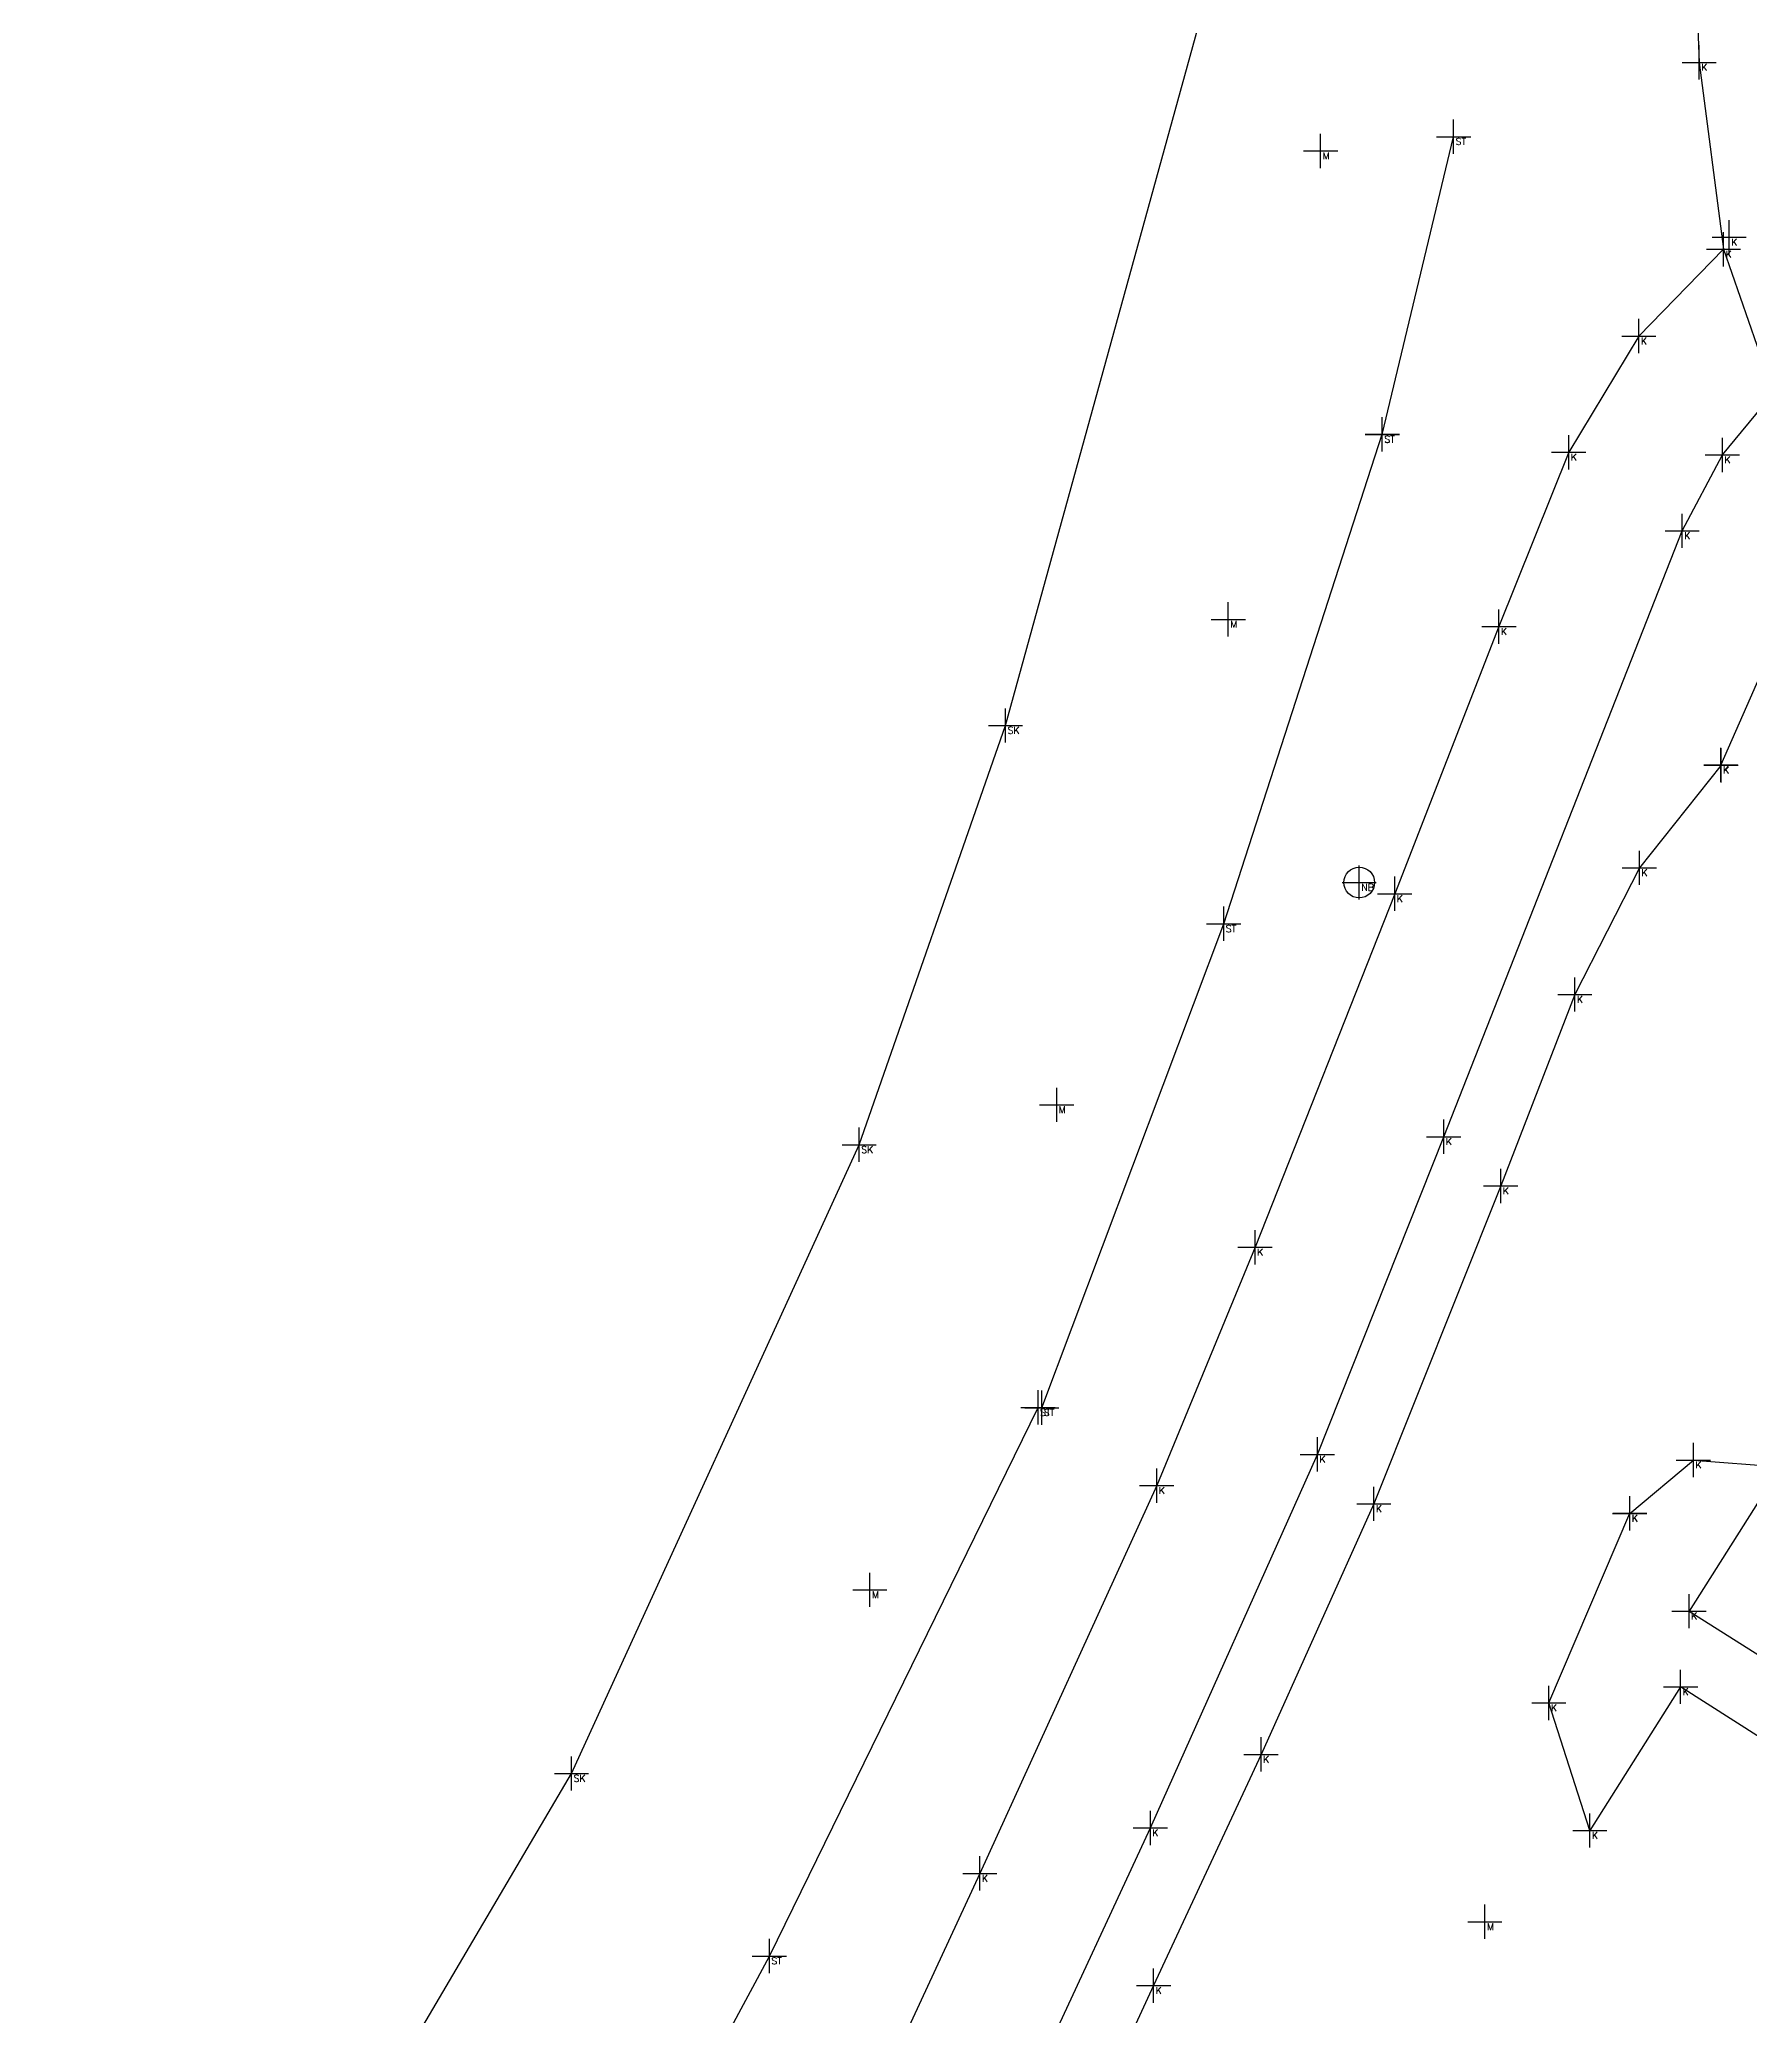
# Model space of a CAD drawing. Header units: metres. Extents: x 113488 to 113987, y 6281306 to 6282136.
# Drawn here: x 113659.4 to 113709.4, y 6281502.6 to 6281560.4 of the extents above; entities that cross this region are included whole.
import ezdxf
from ezdxf.enums import TextEntityAlignment as Align

# ---------------------------------------------------------------- set-up
doc = ezdxf.new("R2010")
doc.units = ezdxf.units.M
doc.header["$PDMODE"] = 2
doc.header["$PDSIZE"] = 0.5
for name, color, linetype in [('M-2VA', 7, 'Continuous'), ('M-3YTOR', 7, 'Continuous'), ('M-4DETALJ', 7, 'Continuous'), ('M-BEF-BRUNNAR-INMÄTT', 7, 'Continuous'), ('M-BEF-SLÄNT', 4, 'Continuous'), ('M-BEF-STAKET', 81, 'STAKET'), ('M-BEF-VÄGKANTSTÖD', 1, 'Continuous'), ('M-BRUNNAR', 3, 'Continuous'), ('pntdesc', 1, 'Continuous')]:
    doc.layers.add(name, color=color, linetype=linetype)
doc.styles.get("Standard").update_dxf_attribs({"font": 'simplex8.shx'})
doc.linetypes.add('STAKET', pattern='A,7,[134,morastr.shx,S=0.8,R=0,X=0,Y=0],0.6,[134,morastr.shx,S=0.8,R=0,X=0,Y=0],1', length=8.6)

# ---------------------------------------------------------------- blocks, each defined once
blk = doc.blocks.new('meas')
at = {"color": 0}
blk.add_point((0, 0), dxfattribs=at)
at = {"layer": 'pntdesc'}
blk.add_attdef('PNTDESC', text='', height=1, dxfattribs=at).set_placement((0.3, -0.21), align=Align.TOP_LEFT)
blk = doc.blocks.new('NB')
at = {"layer": 'M-BRUNNAR', "ltscale": 0.1}
blk.add_circle((0, 0), 0.45, dxfattribs=at)

msp = doc.modelspace()

# ---------------------------------------------------------------- linework, layer by layer
at = {"layer": 'M-BEF-SLÄNT'}
msp.add_polyline3d([(113659.373, 6281484.274, 7.596), (113660.999, 6281486.694, 7.652), (113666.396, 6281495.261, 7.76), (113674.924, 6281509.746, 7.804), (113683.333, 6281528.122, 7.826), (113687.611, 6281540.377, 7.822), (113694.485, 6281565.316, 7.86), (113697.228, 6281580.823, 7.841), (113698.86, 6281601.617, 7.907), (113697.663, 6281634.766, 7.81), (113693.193, 6281659.745, 7.881), (113687.388, 6281680.384, 7.781), (113681.192, 6281696.19, 7.708), (113673.83, 6281711.65, 7.557)], dxfattribs=at)
at = {"layer": 'M-BEF-STAKET'}
msp.add_polyline3d([(113662.274, 6281482.136, 5.493), (113666.825, 6281481.182, 5.466), (113674.962, 6281493.719, 5.783), (113680.706, 6281504.41, 5.766), (113688.561, 6281520.445, 5.92), (113688.672, 6281520.437, 5.922), (113693.988, 6281534.581, 5.967), (113698.623, 6281548.887, 6.26), (113698.624, 6281548.885, 6.267), (113700.708, 6281557.587, 6.326)], dxfattribs=at)
at = {"layer": 'M-BEF-VÄGKANTSTÖD'}
for points in [[(113707.592, 6281567.305, 6.415), (113707.886, 6281559.759, 6.344), (113708.597, 6281554.295, 6.351), (113706.123, 6281551.758, 6.27), (113704.072, 6281548.363, 6.241), (113702.034, 6281543.266, 6.169), (113698.987, 6281535.459, 6.088), (113694.903, 6281525.125, 5.971), (113692.029, 6281518.158, 5.871), (113686.859, 6281506.824, 5.765), (113681.409, 6281495.062, 5.456), (113676.57, 6281484.603, 4.892), (113672.251, 6281475.589, 4.451), (113668.743, 6281472.919, 4.364), (113666.385, 6281473.731, 4.345), (113660.29, 6281479.04, 4.336)], [(113708.597, 6281554.295, 6.351), (113710.307, 6281549.391, 6.27), (113710.409, 6281543.526, 6.229), (113708.519, 6281539.228, 6.216), (113708.527, 6281539.212, 6.218), (113706.139, 6281536.216, 6.161), (113704.251, 6281532.512, 6.126), (113702.084, 6281526.917, 6.136), (113698.376, 6281517.627, 6.037), (113695.078, 6281510.302, 5.922), (113691.94, 6281503.545, 5.834), (113687.157, 6281493.202, 5.732), (113680.713, 6281479.416, 5.564), (113680.563, 6281472.299, 5.52), (113684.619, 6281467.475, 5.453), (113689.841, 6281464.227, 5.331), (113699.876, 6281457.91, 5.096), (113702.476, 6281456.277, 5.039), (113705.655, 6281454.514, 4.977), (113707.374, 6281452.107, 4.859), (113707.227, 6281450.054, 4.674), (113706.422, 6281448.217, 4.5)], [(113673.512, 6281467.74, 4.336), (113673.41, 6281469.106, 4.361), (113673.987, 6281470.781, 4.427), (113675.209, 6281472.752, 4.517), (113676.477, 6281475.096, 4.603), (113685.32, 6281494.091, 5.553), (113691.843, 6281508.154, 5.867), (113696.725, 6281519.073, 6.007), (113700.42, 6281528.357, 6.078), (113707.39, 6281546.065, 6.263), (113708.566, 6281548.285, 6.293), (113709.914, 6281549.916, 6.321)], [(113718.363, 6281505.25, 5.796), (113707.344, 6281512.277, 5.964), (113704.691, 6281508.08, 5.842), (113703.493, 6281511.807, 5.865), (113705.859, 6281517.35, 5.887), (113705.855, 6281517.346, 5.889), (113707.716, 6281518.907, 5.902), (113710.262, 6281518.706, 5.879), (113707.591, 6281514.488, 5.916), (113720.414, 6281506.393, 5.741)]]:
    msp.add_polyline3d(points, dxfattribs=at)

# ---------------------------------------------------------------- block references
at = {"layer": 'M-2VA', "color": 20}
ref = msp.add_blockref('meas', (113697.949, 6281535.786, 6.171), dxfattribs=dict(at, xscale=0.2, yscale=0.2, zscale=0.2))
ref.add_attrib('PNTDESC', 'NB', dxfattribs={"layer": 'pntdesc', "height": 0.2}).set_placement((113698.009, 6281535.744, 6.171), align=Align.TOP_LEFT)
at = {"layer": 'M-3YTOR', "color": 130}
ref = msp.add_blockref('meas', (113707.886, 6281559.759, 6.344), dxfattribs=dict(at, xscale=0.2, yscale=0.2, zscale=0.2))
ref.add_attrib('PNTDESC', 'K', dxfattribs={"layer": 'pntdesc', "height": 0.2}).set_placement((113707.946, 6281559.717, 6.344), align=Align.TOP_LEFT)
at = {"layer": 'M-3YTOR', "color": 90}
ref = msp.add_blockref('meas', (113696.821, 6281557.171, 6.34), dxfattribs=dict(at, xscale=0.2, yscale=0.2, zscale=0.2))
ref.add_attrib('PNTDESC', 'M', dxfattribs={"layer": 'pntdesc', "height": 0.2}).set_placement((113696.881, 6281557.129, 6.34), align=Align.TOP_LEFT)
at = {"layer": 'M-3YTOR', "color": 130}
ref = msp.add_blockref('meas', (113708.597, 6281554.295, 6.351), dxfattribs=dict(at, xscale=0.2, yscale=0.2, zscale=0.2))
ref.add_attrib('PNTDESC', 'K', dxfattribs={"layer": 'pntdesc', "height": 0.2}).set_placement((113708.657, 6281554.253, 6.351), align=Align.TOP_LEFT)
ref = msp.add_blockref('meas', (113708.762, 6281554.647, 6.314), dxfattribs=dict(at, xscale=0.2, yscale=0.2, zscale=0.2))
ref.add_attrib('PNTDESC', 'K', dxfattribs={"layer": 'pntdesc', "height": 0.2}).set_placement((113708.822, 6281554.605, 6.314), align=Align.TOP_LEFT)
ref = msp.add_blockref('meas', (113706.123, 6281551.758, 6.27), dxfattribs=dict(at, xscale=0.2, yscale=0.2, zscale=0.2))
ref.add_attrib('PNTDESC', 'K', dxfattribs={"layer": 'pntdesc', "height": 0.2}).set_placement((113706.183, 6281551.716, 6.27), align=Align.TOP_LEFT)
ref = msp.add_blockref('meas', (113704.072, 6281548.363, 6.241), dxfattribs=dict(at, xscale=0.2, yscale=0.2, zscale=0.2))
ref.add_attrib('PNTDESC', 'K', dxfattribs={"layer": 'pntdesc', "height": 0.2}).set_placement((113704.132, 6281548.321, 6.241), align=Align.TOP_LEFT)
ref = msp.add_blockref('meas', (113708.566, 6281548.285, 6.293), dxfattribs=dict(at, xscale=0.2, yscale=0.2, zscale=0.2))
ref.add_attrib('PNTDESC', 'K', dxfattribs={"layer": 'pntdesc', "height": 0.2}).set_placement((113708.626, 6281548.243, 6.293), align=Align.TOP_LEFT)
ref = msp.add_blockref('meas', (113707.39, 6281546.065, 6.263), dxfattribs=dict(at, xscale=0.2, yscale=0.2, zscale=0.2))
ref.add_attrib('PNTDESC', 'K', dxfattribs={"layer": 'pntdesc', "height": 0.2}).set_placement((113707.45, 6281546.023, 6.263), align=Align.TOP_LEFT)
at = {"layer": 'M-3YTOR', "color": 90}
ref = msp.add_blockref('meas', (113694.122, 6281543.479, 6.193), dxfattribs=dict(at, xscale=0.2, yscale=0.2, zscale=0.2))
ref.add_attrib('PNTDESC', 'M', dxfattribs={"layer": 'pntdesc', "height": 0.2}).set_placement((113694.182, 6281543.437, 6.193), align=Align.TOP_LEFT)
at = {"layer": 'M-3YTOR', "color": 130}
ref = msp.add_blockref('meas', (113702.034, 6281543.266, 6.169), dxfattribs=dict(at, xscale=0.2, yscale=0.2, zscale=0.2))
ref.add_attrib('PNTDESC', 'K', dxfattribs={"layer": 'pntdesc', "height": 0.2}).set_placement((113702.094, 6281543.224, 6.169), align=Align.TOP_LEFT)
at = {"layer": 'M-3YTOR', "color": 20}
ref = msp.add_blockref('meas', (113687.611, 6281540.377, 7.822), dxfattribs=dict(at, xscale=0.2, yscale=0.2, zscale=0.2))
ref.add_attrib('PNTDESC', 'SK', dxfattribs={"layer": 'pntdesc', "height": 0.2}).set_placement((113687.671, 6281540.335, 7.822), align=Align.TOP_LEFT)
at = {"layer": 'M-3YTOR', "color": 130}
ref = msp.add_blockref('meas', (113708.519, 6281539.228, 6.216), dxfattribs=dict(at, xscale=0.2, yscale=0.2, zscale=0.2))
ref.add_attrib('PNTDESC', 'K', dxfattribs={"layer": 'pntdesc', "height": 0.2}).set_placement((113708.579, 6281539.186, 6.216), align=Align.TOP_LEFT)
ref = msp.add_blockref('meas', (113708.527, 6281539.212, 6.218), dxfattribs=dict(at, xscale=0.2, yscale=0.2, zscale=0.2))
ref.add_attrib('PNTDESC', 'K', dxfattribs={"layer": 'pntdesc', "height": 0.2}).set_placement((113708.587, 6281539.17, 6.218), align=Align.TOP_LEFT)
ref = msp.add_blockref('meas', (113706.139, 6281536.216, 6.161), dxfattribs=dict(at, xscale=0.2, yscale=0.2, zscale=0.2))
ref.add_attrib('PNTDESC', 'K', dxfattribs={"layer": 'pntdesc', "height": 0.2}).set_placement((113706.199, 6281536.174, 6.161), align=Align.TOP_LEFT)
ref = msp.add_blockref('meas', (113698.987, 6281535.459, 6.088), dxfattribs=dict(at, xscale=0.2, yscale=0.2, zscale=0.2))
ref.add_attrib('PNTDESC', 'K', dxfattribs={"layer": 'pntdesc', "height": 0.2}).set_placement((113699.047, 6281535.417, 6.088), align=Align.TOP_LEFT)
ref = msp.add_blockref('meas', (113704.251, 6281532.512, 6.126), dxfattribs=dict(at, xscale=0.2, yscale=0.2, zscale=0.2))
ref.add_attrib('PNTDESC', 'K', dxfattribs={"layer": 'pntdesc', "height": 0.2}).set_placement((113704.311, 6281532.47, 6.126), align=Align.TOP_LEFT)
at = {"layer": 'M-3YTOR', "color": 90}
ref = msp.add_blockref('meas', (113689.107, 6281529.289, 5.924), dxfattribs=dict(at, xscale=0.2, yscale=0.2, zscale=0.2))
ref.add_attrib('PNTDESC', 'M', dxfattribs={"layer": 'pntdesc', "height": 0.2}).set_placement((113689.167, 6281529.247, 5.924), align=Align.TOP_LEFT)
at = {"layer": 'M-3YTOR', "color": 130}
ref = msp.add_blockref('meas', (113700.42, 6281528.357, 6.078), dxfattribs=dict(at, xscale=0.2, yscale=0.2, zscale=0.2))
ref.add_attrib('PNTDESC', 'K', dxfattribs={"layer": 'pntdesc', "height": 0.2}).set_placement((113700.48, 6281528.315, 6.078), align=Align.TOP_LEFT)
at = {"layer": 'M-3YTOR', "color": 20}
ref = msp.add_blockref('meas', (113683.333, 6281528.122, 7.826), dxfattribs=dict(at, xscale=0.2, yscale=0.2, zscale=0.2))
ref.add_attrib('PNTDESC', 'SK', dxfattribs={"layer": 'pntdesc', "height": 0.2}).set_placement((113683.393, 6281528.08, 7.826), align=Align.TOP_LEFT)
at = {"layer": 'M-3YTOR', "color": 130}
ref = msp.add_blockref('meas', (113702.084, 6281526.917, 6.136), dxfattribs=dict(at, xscale=0.2, yscale=0.2, zscale=0.2))
ref.add_attrib('PNTDESC', 'K', dxfattribs={"layer": 'pntdesc', "height": 0.2}).set_placement((113702.144, 6281526.875, 6.136), align=Align.TOP_LEFT)
ref = msp.add_blockref('meas', (113694.903, 6281525.125, 5.971), dxfattribs=dict(at, xscale=0.2, yscale=0.2, zscale=0.2))
ref.add_attrib('PNTDESC', 'K', dxfattribs={"layer": 'pntdesc', "height": 0.2}).set_placement((113694.963, 6281525.083, 5.971), align=Align.TOP_LEFT)
ref = msp.add_blockref('meas', (113696.725, 6281519.073, 6.007), dxfattribs=dict(at, xscale=0.2, yscale=0.2, zscale=0.2))
ref.add_attrib('PNTDESC', 'K', dxfattribs={"layer": 'pntdesc', "height": 0.2}).set_placement((113696.785, 6281519.031, 6.007), align=Align.TOP_LEFT)
ref = msp.add_blockref('meas', (113707.716, 6281518.907, 5.902), dxfattribs=dict(at, xscale=0.2, yscale=0.2, zscale=0.2))
ref.add_attrib('PNTDESC', 'K', dxfattribs={"layer": 'pntdesc', "height": 0.2}).set_placement((113707.776, 6281518.865, 5.902), align=Align.TOP_LEFT)
ref = msp.add_blockref('meas', (113692.029, 6281518.158, 5.871), dxfattribs=dict(at, xscale=0.2, yscale=0.2, zscale=0.2))
ref.add_attrib('PNTDESC', 'K', dxfattribs={"layer": 'pntdesc', "height": 0.2}).set_placement((113692.089, 6281518.116, 5.871), align=Align.TOP_LEFT)
ref = msp.add_blockref('meas', (113698.376, 6281517.627, 6.037), dxfattribs=dict(at, xscale=0.2, yscale=0.2, zscale=0.2))
ref.add_attrib('PNTDESC', 'K', dxfattribs={"layer": 'pntdesc', "height": 0.2}).set_placement((113698.436, 6281517.585, 6.037), align=Align.TOP_LEFT)
ref = msp.add_blockref('meas', (113705.855, 6281517.346, 5.889), dxfattribs=dict(at, xscale=0.2, yscale=0.2, zscale=0.2))
ref.add_attrib('PNTDESC', 'K', dxfattribs={"layer": 'pntdesc', "height": 0.2}).set_placement((113705.915, 6281517.304, 5.889), align=Align.TOP_LEFT)
ref = msp.add_blockref('meas', (113705.859, 6281517.35, 5.887), dxfattribs=dict(at, xscale=0.2, yscale=0.2, zscale=0.2))
ref.add_attrib('PNTDESC', 'K', dxfattribs={"layer": 'pntdesc', "height": 0.2}).set_placement((113705.919, 6281517.308, 5.887), align=Align.TOP_LEFT)
at = {"layer": 'M-3YTOR', "color": 90}
ref = msp.add_blockref('meas', (113683.645, 6281515.114, 5.983), dxfattribs=dict(at, xscale=0.2, yscale=0.2, zscale=0.2))
ref.add_attrib('PNTDESC', 'M', dxfattribs={"layer": 'pntdesc', "height": 0.2}).set_placement((113683.705, 6281515.072, 5.983), align=Align.TOP_LEFT)
at = {"layer": 'M-3YTOR', "color": 130}
ref = msp.add_blockref('meas', (113707.591, 6281514.488, 5.916), dxfattribs=dict(at, xscale=0.2, yscale=0.2, zscale=0.2))
ref.add_attrib('PNTDESC', 'K', dxfattribs={"layer": 'pntdesc', "height": 0.2}).set_placement((113707.651, 6281514.446, 5.916), align=Align.TOP_LEFT)
ref = msp.add_blockref('meas', (113707.344, 6281512.277, 5.964), dxfattribs=dict(at, xscale=0.2, yscale=0.2, zscale=0.2))
ref.add_attrib('PNTDESC', 'K', dxfattribs={"layer": 'pntdesc', "height": 0.2}).set_placement((113707.404, 6281512.235, 5.964), align=Align.TOP_LEFT)
ref = msp.add_blockref('meas', (113703.493, 6281511.807, 5.865), dxfattribs=dict(at, xscale=0.2, yscale=0.2, zscale=0.2))
ref.add_attrib('PNTDESC', 'K', dxfattribs={"layer": 'pntdesc', "height": 0.2}).set_placement((113703.553, 6281511.765, 5.865), align=Align.TOP_LEFT)
ref = msp.add_blockref('meas', (113695.078, 6281510.302, 5.922), dxfattribs=dict(at, xscale=0.2, yscale=0.2, zscale=0.2))
ref.add_attrib('PNTDESC', 'K', dxfattribs={"layer": 'pntdesc', "height": 0.2}).set_placement((113695.138, 6281510.26, 5.922), align=Align.TOP_LEFT)
at = {"layer": 'M-3YTOR', "color": 20}
ref = msp.add_blockref('meas', (113674.924, 6281509.746, 7.804), dxfattribs=dict(at, xscale=0.2, yscale=0.2, zscale=0.2))
ref.add_attrib('PNTDESC', 'SK', dxfattribs={"layer": 'pntdesc', "height": 0.2}).set_placement((113674.984, 6281509.704, 7.804), align=Align.TOP_LEFT)
at = {"layer": 'M-3YTOR', "color": 130}
ref = msp.add_blockref('meas', (113691.843, 6281508.154, 5.867), dxfattribs=dict(at, xscale=0.2, yscale=0.2, zscale=0.2))
ref.add_attrib('PNTDESC', 'K', dxfattribs={"layer": 'pntdesc', "height": 0.2}).set_placement((113691.903, 6281508.112, 5.867), align=Align.TOP_LEFT)
ref = msp.add_blockref('meas', (113704.691, 6281508.08, 5.842), dxfattribs=dict(at, xscale=0.2, yscale=0.2, zscale=0.2))
ref.add_attrib('PNTDESC', 'K', dxfattribs={"layer": 'pntdesc', "height": 0.2}).set_placement((113704.751, 6281508.038, 5.842), align=Align.TOP_LEFT)
ref = msp.add_blockref('meas', (113686.859, 6281506.824, 5.765), dxfattribs=dict(at, xscale=0.2, yscale=0.2, zscale=0.2))
ref.add_attrib('PNTDESC', 'K', dxfattribs={"layer": 'pntdesc', "height": 0.2}).set_placement((113686.919, 6281506.782, 5.765), align=Align.TOP_LEFT)
at = {"layer": 'M-3YTOR', "color": 90}
ref = msp.add_blockref('meas', (113701.622, 6281505.411, 5.756), dxfattribs=dict(at, xscale=0.2, yscale=0.2, zscale=0.2))
ref.add_attrib('PNTDESC', 'M', dxfattribs={"layer": 'pntdesc', "height": 0.2}).set_placement((113701.682, 6281505.369, 5.756), align=Align.TOP_LEFT)
at = {"layer": 'M-3YTOR', "color": 130}
ref = msp.add_blockref('meas', (113691.94, 6281503.545, 5.834), dxfattribs=dict(at, xscale=0.2, yscale=0.2, zscale=0.2))
ref.add_attrib('PNTDESC', 'K', dxfattribs={"layer": 'pntdesc', "height": 0.2}).set_placement((113692, 6281503.503, 5.834), align=Align.TOP_LEFT)
at = {"layer": 'M-4DETALJ', "color": 164}
ref = msp.add_blockref('meas', (113700.708, 6281557.587, 6.326), dxfattribs=dict(at, xscale=0.2, yscale=0.2, zscale=0.2))
ref.add_attrib('PNTDESC', 'ST', dxfattribs={"layer": 'pntdesc', "height": 0.2}).set_placement((113700.768, 6281557.545, 6.326), align=Align.TOP_LEFT)
ref = msp.add_blockref('meas', (113698.623, 6281548.887, 6.26), dxfattribs=dict(at, xscale=0.2, yscale=0.2, zscale=0.2))
ref.add_attrib('PNTDESC', 'ST', dxfattribs={"layer": 'pntdesc', "height": 0.2}).set_placement((113698.683, 6281548.845, 6.26), align=Align.TOP_LEFT)
ref = msp.add_blockref('meas', (113698.624, 6281548.885, 6.267), dxfattribs=dict(at, xscale=0.2, yscale=0.2, zscale=0.2))
ref.add_attrib('PNTDESC', 'ST', dxfattribs={"layer": 'pntdesc', "height": 0.2}).set_placement((113698.684, 6281548.843, 6.267), align=Align.TOP_LEFT)
ref = msp.add_blockref('meas', (113693.988, 6281534.581, 5.967), dxfattribs=dict(at, xscale=0.2, yscale=0.2, zscale=0.2))
ref.add_attrib('PNTDESC', 'ST', dxfattribs={"layer": 'pntdesc', "height": 0.2}).set_placement((113694.048, 6281534.539, 5.967), align=Align.TOP_LEFT)
ref = msp.add_blockref('meas', (113688.561, 6281520.445, 5.92), dxfattribs=dict(at, xscale=0.2, yscale=0.2, zscale=0.2))
ref.add_attrib('PNTDESC', 'ST', dxfattribs={"layer": 'pntdesc', "height": 0.2}).set_placement((113688.621, 6281520.403, 5.92), align=Align.TOP_LEFT)
ref = msp.add_blockref('meas', (113688.672, 6281520.437, 5.922), dxfattribs=dict(at, xscale=0.2, yscale=0.2, zscale=0.2))
ref.add_attrib('PNTDESC', 'ST', dxfattribs={"layer": 'pntdesc', "height": 0.2}).set_placement((113688.732, 6281520.395, 5.922), align=Align.TOP_LEFT)
ref = msp.add_blockref('meas', (113680.706, 6281504.41, 5.766), dxfattribs=dict(at, xscale=0.2, yscale=0.2, zscale=0.2))
ref.add_attrib('PNTDESC', 'ST', dxfattribs={"layer": 'pntdesc', "height": 0.2}).set_placement((113680.766, 6281504.368, 5.766), align=Align.TOP_LEFT)
at = {"layer": 'M-BEF-BRUNNAR-INMÄTT'}
msp.add_blockref('NB', (113697.949, 6281535.786, 6.171), dxfattribs=at)

doc.saveas('drawing.dxf')
